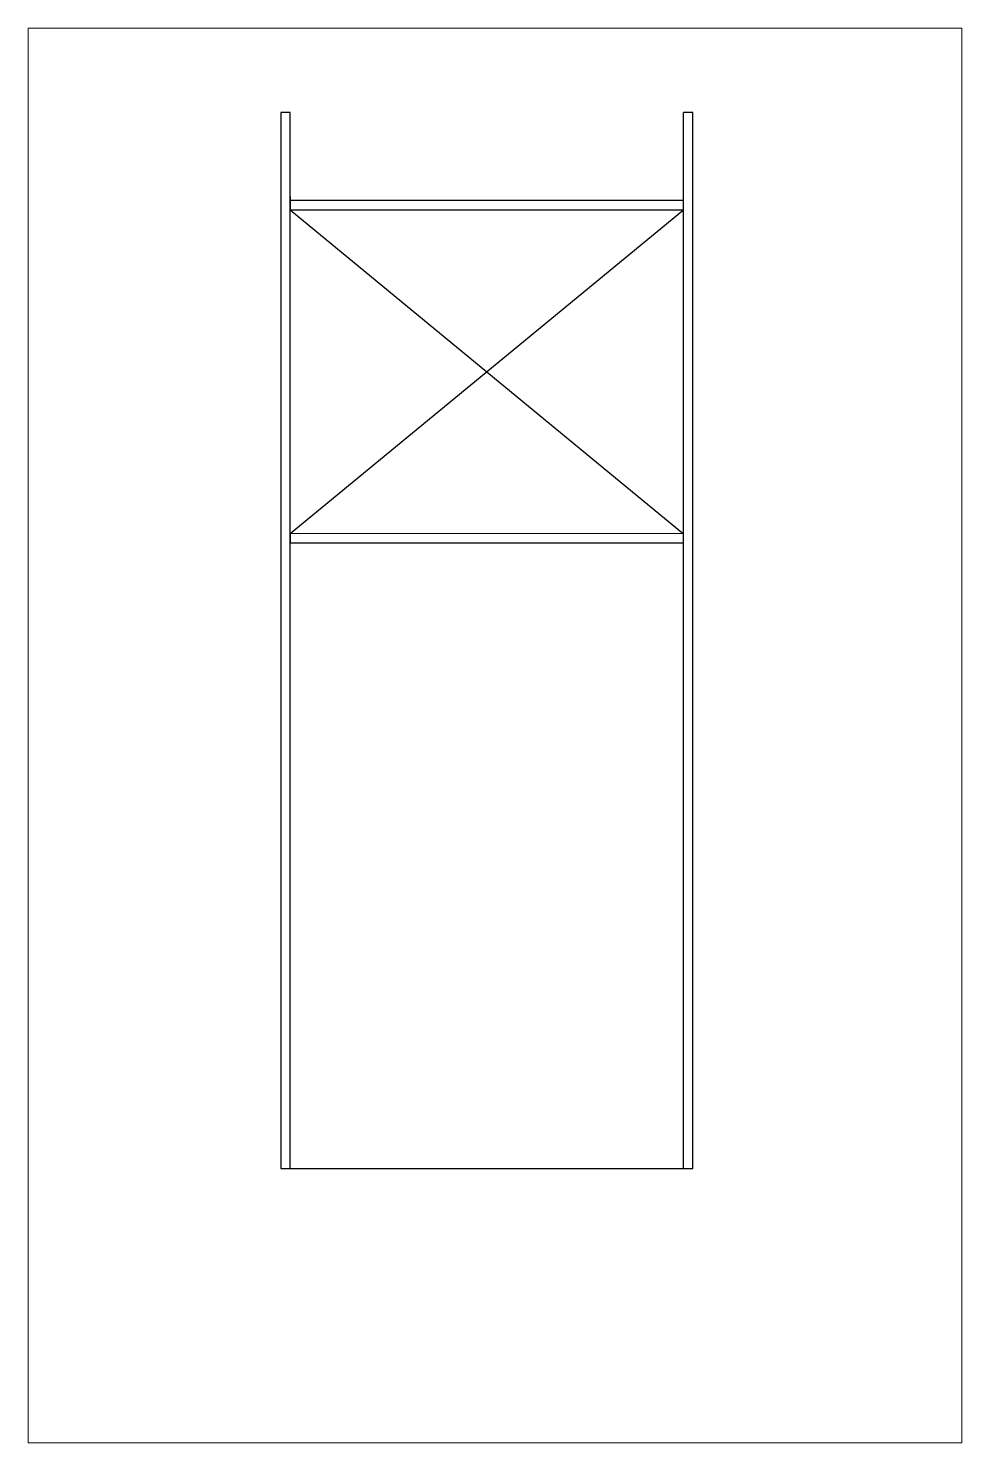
# Paper-space layout 'Layout1' of a CAD drawing. Header units: feet. Extents: x 0.58 to 4.89, y 1.49 to 8.03.
# The model-space entities are those that its viewports show. They can reach past a viewport. Long polylines and large blocks are cut down to what shows.
import ezdxf

# ---------------------------------------------------------------- set-up
doc = ezdxf.new("R2010")
doc.units = ezdxf.units.FT
doc.header["$MEASUREMENT"] = 0

msp = doc.modelspace()

# ---------------------------------------------------------------- linework, layer by layer
for p, q in [((607171.6, 604826.7), (607147.6, 604826.7)), ((607147.6, 604826.7), (607147.6, 602090.7)), ((607171.6, 602090.7), (607171.6, 604826.7)), ((608191.6, 602090.7), (608191.6, 604826.7)), ((608215.6, 604826.7), (608191.6, 604826.7)), ((608215.6, 602090.7), (608215.6, 604826.7)), ((607171.6, 604609), (607171.6, 604585)), ((608191.6, 604598.7), (607171.6, 604598.7)), ((607171.6, 604598.7), (607171.6, 604574.7)), ((607171.6, 602090.7), (607171.6, 604586.7)), ((608191.6, 604598), (608191.6, 604610)), ((608191.6, 604598), (608191.6, 604610)), ((608191.6, 604586.7), (608191.6, 604598.7)), ((607171.6, 604574.7), (608191.6, 604574.7)), ((607171.6, 604574.7), (608191.6, 603734.7)), ((607171.6, 603736.1), (608191.6, 604574.7)), ((608191.6, 603734.7), (607171.6, 603736.1)), ((607171.6, 603736.1), (607171.6, 603712.1)), ((608191.6, 603722.7), (608191.6, 603734.7)), ((607171.6, 603712.1), (608191.6, 603712.1)), ((608191.6, 602090.7), (608191.6, 603722.7)), ((607147.6, 602090.7), (607171.6, 602090.7)), ((607171.6, 602090.7), (608191.6, 602090.7)), ((608191.6, 602090.7), (608215.6, 602090.7))]:
    msp.add_line(p, q)

psp = doc.layouts.get("Layout1")

# ---------------------------------------------------------------- viewports
at = {"layer": 'Defpoints'}
psp.add_viewport(center=(2.733, 4.7602), size=(4.3122, 6.53333), view_center_point=(607702.8399, 603212.4272), view_height=3665.21592, dxfattribs=at)

doc.saveas('drawing.dxf')
